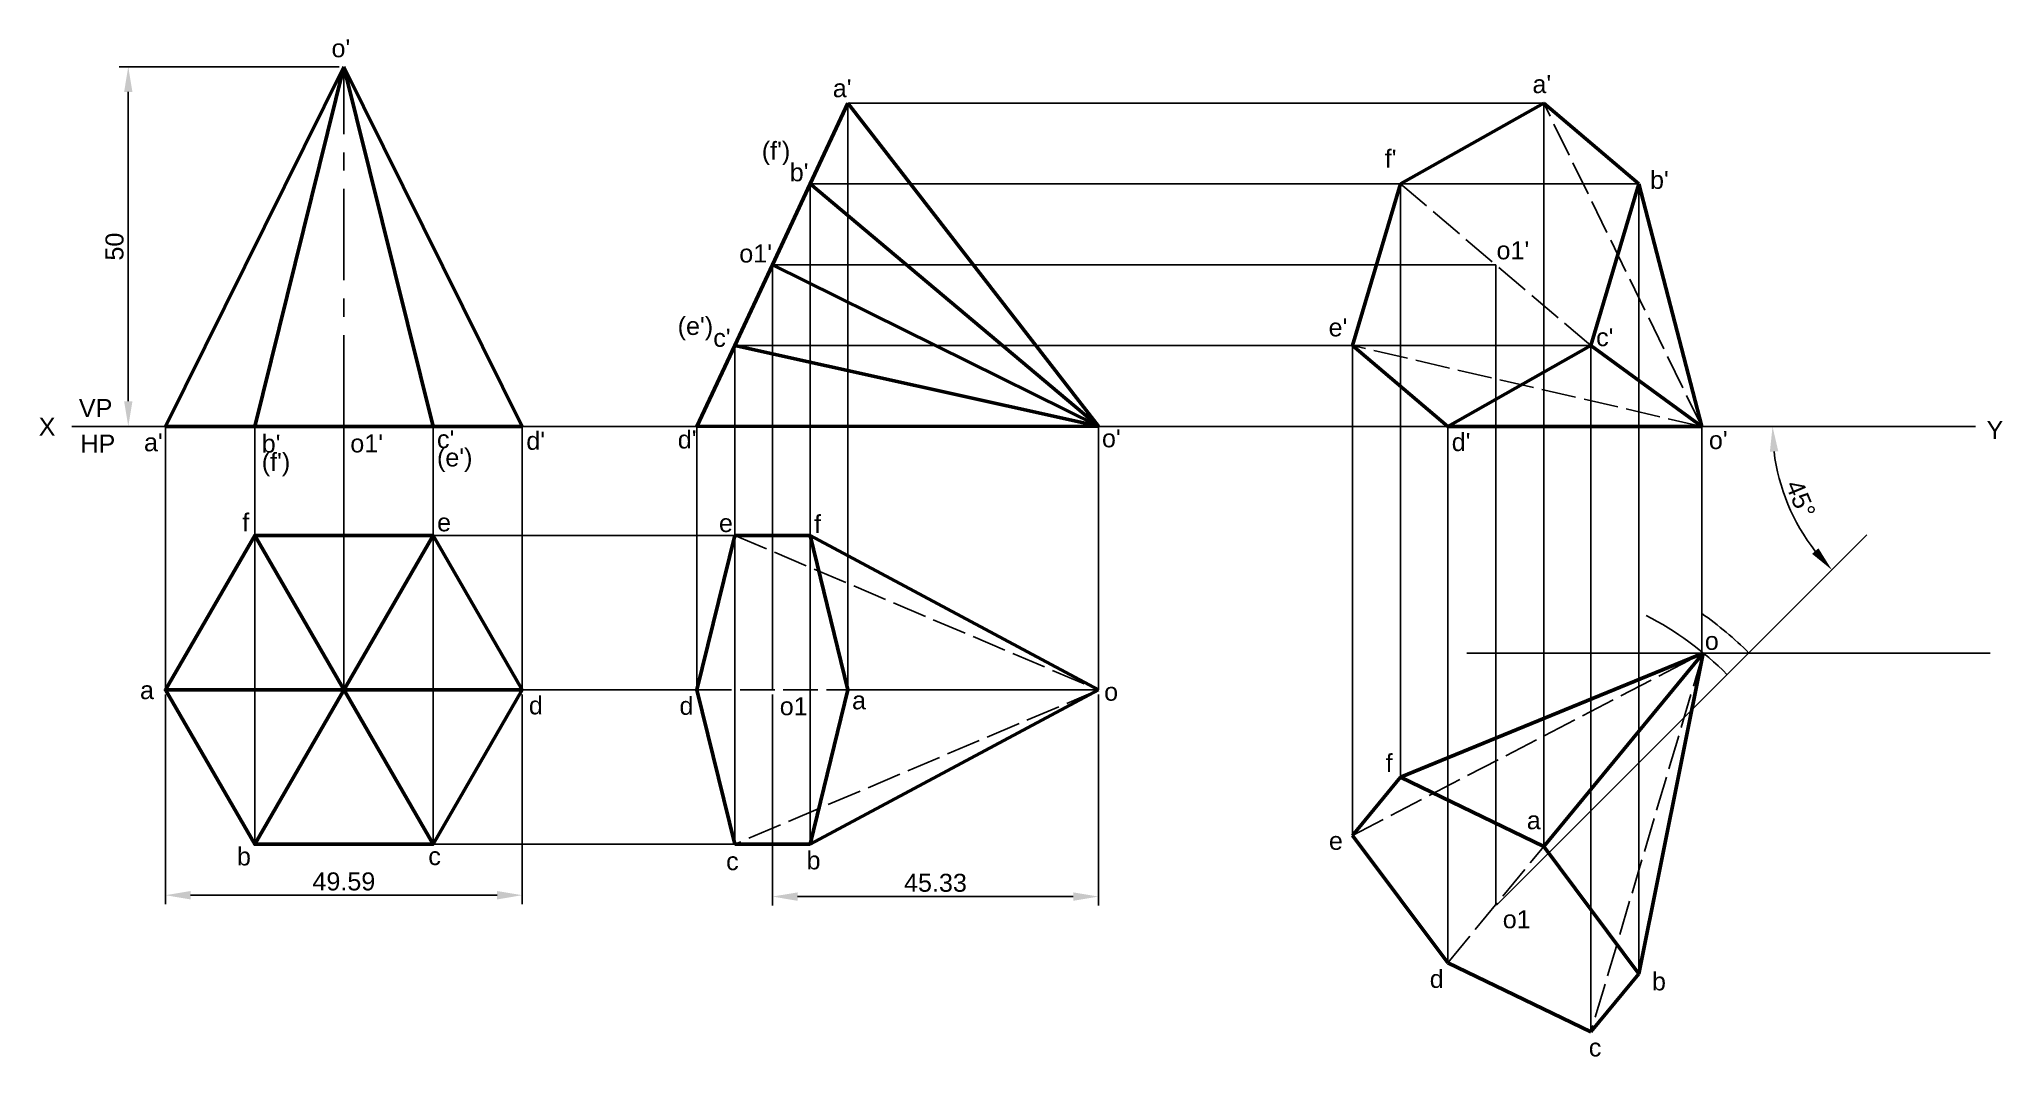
# Paper-space layout 'S_Hex.Py' of a CAD drawing. Header units: millimetres. Extents: x 10 to 283, y 15 to 157.
import ezdxf

# ---------------------------------------------------------------- set-up
doc = ezdxf.new("R2010")
doc.units = ezdxf.units.MM
doc.header["$LTSCALE"] = 0.4
doc.linetypes.add('ACAD_ISO02W100', pattern=[15, 12, -3])
doc.linetypes.add('CENTER', pattern=[50.8, 31.75, -6.35, 6.35, -6.35])
doc.styles.get("Standard").update_dxf_attribs({"font": 'arial.ttf'})
doc.dimstyles.new('ISO-25', dxfattribs={"dimtxt": 2.5, "dimasz": 3.5, "dimexe": 1.25, "dimexo": 0.625, "dimtad": 1, "dimdsep": 46, "dimtxsty": 'Standard', "dimcen": 2.5, "dimadec": 0, "dimazin": 3, "dimtfac": 1, "dimtmove": 0, "dimatfit": 3, "dimfxl": 1, "dimarcsym": 0})

# ---------------------------------------------------------------- blocks, each defined once
blk = doc.blocks.new('*D16')
at = {"color": 0, "lineweight": -2, "transparency": 16777216}
for p, q in [((27.73, 65.84), (27.73, 36.67)), ((77.32, 65.84), (77.32, 36.67)), ((31.23, 37.92), (73.82, 37.92))]:
    blk.add_line(p, q, dxfattribs=at)
at = {"color": 0, "transparency": 16777216}
for points in [[(31.23, 38.5), (31.23, 37.33), (27.73, 37.92)], [(73.82, 38.5), (73.82, 37.33), (77.32, 37.92)]]:
    blk.add_solid(points, dxfattribs=at)
at = {"layer": 'Defpoints', "color": 0, "transparency": 16777216}
for p in [(27.73, 66.47), (77.32, 66.47), (77.32, 37.92)]:
    blk.add_point(p, dxfattribs=at)
at = {"color": 0, "transparency": 16777216, "insert": (52.53, 39.82), "char_height": 2.5, "attachment_point": 5}
blk.add_mtext('49.59', dxfattribs=at)
blk = doc.blocks.new('*D17')
at = {"color": 0, "lineweight": -2, "transparency": 16777216}
for p, q in [((112.1, 65.84), (112.1, 36.48)), ((157.43, 65.84), (157.43, 36.48)), ((115.6, 37.73), (153.93, 37.73))]:
    blk.add_line(p, q, dxfattribs=at)
at = {"color": 0, "transparency": 16777216}
for points in [[(115.6, 38.31), (115.6, 37.14), (112.1, 37.73)], [(153.93, 38.31), (153.93, 37.14), (157.43, 37.73)]]:
    blk.add_solid(points, dxfattribs=at)
at = {"layer": 'Defpoints', "color": 0, "transparency": 16777216}
for p in [(112.1, 66.47), (157.43, 66.47), (157.43, 37.73)]:
    blk.add_point(p, dxfattribs=at)
at = {"color": 0, "transparency": 16777216, "insert": (134.77, 39.63), "char_height": 2.5, "attachment_point": 5}
blk.add_mtext('45.33', dxfattribs=at)
blk = doc.blocks.new('*D31')
at = {"color": 0, "lineweight": -2, "transparency": 16777216}
for p, q in [((51.9, 153.08), (21.31, 153.08)), ((22.56, 149.58), (22.56, 106.58)), ((51.9, 103.08), (21.31, 103.08))]:
    blk.add_line(p, q, dxfattribs=at)
at = {"color": 0, "transparency": 16777216}
for points in [[(21.98, 149.58), (23.14, 149.58), (22.56, 153.08)], [(21.98, 106.58), (23.14, 106.58), (22.56, 103.08)]]:
    blk.add_solid(points, dxfattribs=at)
at = {"layer": 'Defpoints', "color": 0, "transparency": 16777216}
for p in [(52.53, 153.08), (22.56, 103.08), (52.53, 103.08)]:
    blk.add_point(p, dxfattribs=at)
at = {"color": 0, "transparency": 16777216, "insert": (20.66, 128.08), "char_height": 2.5, "attachment_point": 5, "rotation": 90}
blk.add_mtext('50', dxfattribs=at)
blk = doc.blocks.new('*D32')
at = {"color": 0, "lineweight": -2, "transparency": 16777216}
blk.add_arc((279.34, 103.08), 28.21, 187.1139, 217.8861, dxfattribs=at)
at = {"color": 0, "transparency": 16777216}
for points in [[(250.77, 99.55), (251.94, 99.62), (251.14, 103.08)], [(257.52, 86.14), (256.64, 85.37), (259.4, 83.13)]]:
    blk.add_solid(points, dxfattribs=at)
at = {"layer": 'Defpoints', "color": 0, "transparency": 16777216}
for p in [(14.7, 103.08), (279.34, 103.08), (252.1, 95.78), (264.27, 88.01), (212.78, 36.52)]:
    blk.add_point(p, dxfattribs=at)
at = {"color": 0, "transparency": 16777216, "insert": (255.04, 93.01), "char_height": 2.5, "attachment_point": 5, "rotation": 292.5}
blk.add_mtext('45°', dxfattribs=at)

psp = doc.layouts.new('S_Hex.Py')

# ---------------------------------------------------------------- linework, layer by layer
at = {"lineweight": 50}
for p, q in [((27.735, 103.08), (52.53, 153.08)), ((52.53, 153.08), (40.132, 103.08)), ((52.53, 153.08), (77.325, 103.08)), ((64.927, 103.08), (52.53, 153.08)), ((122.579, 148.023), (117.34, 136.787)), ((122.579, 148.023), (157.432, 103.133)), ((199.433, 136.787), (219.331, 148.023)), ((219.331, 148.023), (232.562, 136.787)), ((112.1, 125.551), (117.34, 136.787)), ((157.432, 103.133), (117.34, 136.787)), ((192.765, 114.316), (199.433, 136.787)), ((225.893, 114.316), (232.562, 136.787)), ((232.562, 136.787), (241.304, 103.08)), ((106.861, 114.316), (112.1, 125.551)), ((112.1, 125.551), (157.432, 103.133)), ((101.622, 103.08), (106.861, 114.316)), ((157.432, 103.133), (106.861, 114.316)), ((205.995, 103.08), (192.765, 114.316)), ((225.893, 114.316), (205.995, 103.08)), ((241.304, 103.08), (225.893, 114.316)), ((27.735, 103.08), (40.132, 103.08)), ((40.132, 103.08), (52.53, 103.08)), ((52.53, 103.08), (64.927, 103.08)), ((77.325, 103.08), (64.927, 103.08)), ((157.432, 103.133), (101.622, 103.08)), ((205.995, 103.08), (241.304, 103.08)), ((40.132, 44.992), (64.927, 87.939)), ((40.132, 87.939), (64.927, 44.992)), ((106.861, 87.939), (101.622, 66.465)), ((106.861, 87.939), (117.34, 87.939)), ((117.34, 87.939), (122.579, 66.465)), ((117.34, 87.939), (157.432, 66.465)), ((199.433, 54.323), (241.51, 71.585)), ((219.331, 44.7), (241.51, 71.585)), ((241.51, 71.585), (232.562, 26.994)), ((27.735, 66.465), (77.325, 66.465)), ((101.622, 66.465), (106.861, 44.992)), ((122.579, 66.465), (117.34, 44.992)), ((157.432, 66.465), (117.34, 44.992)), ((192.765, 46.239), (199.433, 54.323)), ((199.433, 54.323), (219.331, 44.7)), ((117.34, 44.992), (106.861, 44.992)), ((192.765, 46.239), (205.995, 28.533)), ((219.331, 44.7), (232.562, 26.994)), ((205.995, 28.533), (225.893, 18.91)), ((232.562, 26.994), (225.893, 18.91))]:
    psp.add_line(p, q, dxfattribs=at)
at = {"linetype": 'CENTER'}
psp.add_line((52.53, 103.08), (52.53, 153.08), dxfattribs=at)
for p, q in [((122.579, 148.023), (122.579, 66.465)), ((122.579, 148.023), (219.331, 148.023)), ((219.331, 148.023), (219.331, 44.7)), ((117.34, 136.787), (117.34, 44.992)), ((117.34, 136.787), (232.562, 136.787)), ((199.433, 54.323), (199.433, 136.787)), ((232.562, 136.787), (225.893, 114.316)), ((232.562, 136.787), (232.562, 26.994)), ((112.1, 125.551), (112.1, 66.465)), ((112.1, 125.551), (212.663, 125.551)), ((212.663, 125.551), (212.663, 36.617)), ((106.861, 114.316), (106.861, 44.992)), ((106.861, 114.316), (225.893, 114.316)), ((192.765, 46.239), (192.765, 114.316)), ((225.893, 114.316), (225.893, 18.91)), ((14.7, 103.08), (279.343, 103.08)), ((27.735, 66.465), (27.735, 103.08)), ((40.132, 44.992), (40.132, 103.08)), ((52.53, 66.465), (52.53, 103.08)), ((64.927, 44.992), (64.927, 103.08)), ((77.325, 66.465), (77.325, 103.08)), ((101.622, 103.08), (101.622, 66.465)), ((157.432, 103.133), (157.432, 66.465)), ((205.995, 28.533), (205.995, 103.08)), ((241.304, 103.08), (241.304, 71.585)), ((241.304, 71.585), (241.304, 103.08)), ((64.927, 87.939), (106.861, 87.939)), ((264.271, 88.007), (212.783, 36.52)), ((281.39, 71.585), (208.646, 71.585)), ((241.51, 71.585), (219.331, 44.7)), ((247.849, 71.585), (281.39, 71.585)), ((77.325, 66.465), (101.622, 66.465)), ((122.579, 66.465), (157.432, 66.465)), ((64.927, 44.992), (106.861, 44.992))]:
    psp.add_line(p, q)
at = {"linetype": 'ACAD_ISO02W100'}
for p, q in [((241.304, 103.08), (219.331, 148.023)), ((225.893, 114.316), (199.433, 136.787)), ((241.304, 103.08), (192.765, 114.316)), ((106.861, 87.939), (157.432, 66.465)), ((192.765, 46.239), (241.51, 71.585)), ((241.51, 71.585), (225.893, 18.91)), ((101.622, 66.465), (122.579, 66.465)), ((157.432, 66.465), (106.861, 44.992)), ((205.995, 28.533), (219.331, 44.7))]:
    psp.add_line(p, q, dxfattribs=at)
at = {"lineweight": 50}
psp.add_lwpolyline([(77.325, 66.465), (64.927, 87.939), (40.132, 87.939), (27.735, 66.465), (40.132, 44.992), (64.927, 44.992)], close=True, dxfattribs=at)
for radius, end in [(45.33, 62.69617), (49.59, 54.88276)]:
    psp.add_arc((212.783, 36.52), radius, 45, end)

# ---------------------------------------------------------------- texts
at = {"char_height": 2.5, "attachment_point": 1}
for s, width, insert in [("o'", 2.43988, (50.811, 156.903)), ("a'", 1.6212, (120.499, 151.352)), ("a'", 3.15773, (217.763, 151.919)), ("(f')", 2.58423, (110.627, 142.657)), ("b'", 5.14752, (114.518, 139.663)), ("f'", 2.47998, (197.231, 141.57)), ("b'", 1.43955, (234.109, 138.602)), ("o1'", 4.00139, (107.5, 128.376)), ("o1'", 2.67043, (212.769, 128.815)), ("(e')", 3.38723, (98.934, 118.301)), ("e'", 3.33883, (189.426, 118.102)), ("c'", 4.15681, (103.881, 116.653)), ("c'", 2.01638, (226.613, 116.74)), ('VP', 3.53411, (15.696, 106.894)), ('X', 2.97789, (10.109, 104.29)), ('Y', 3.96103, (280.888, 103.854)), ('HP', 3.88753, (15.908, 101.95)), ("a'", 1.33788, (24.747, 102.131)), ("b'", 2.45279, (41.114, 101.952)), ("o1'", 2.52753, (53.425, 101.978)), ("c'", 2.93374, (65.476, 102.564)), ("d'", 1.40378, (77.894, 102.339)), ("o'", 4.56034, (157.916, 102.683)), ("d'", 3.28822, (206.543, 102.16)), ("o'", 2.33488, (242.29, 102.439)), ("(f')", 1.96223, (41.114, 99.411)), ("(e')", 2.66294, (65.476, 100.023)), ('f', 2.69993, (38.401, 90.998)), ('e', 1.63927, (65.493, 91.001)), ('e', 2.54057, (104.675, 90.904)), ('f', 2.10587, (117.903, 90.768)), ('o', 1.21122, (241.722, 74.525)), ('a', 4.42781, (24.193, 67.679)), ('d', 2.66777, (78.248, 65.558)), ('d', 1.72915, (99.184, 65.498)), ('a', 2.1074, (123.176, 66.254)), ('o', 1.1593, (158.22, 67.46)), ('o1', 1.99933, (113.126, 65.444)), ('f', 2.31249, (197.359, 57.547)), ('a', 2.35592, (216.976, 49.587)), ('b', 5.2655, (37.666, 44.56)), ('c', 2.55947, (64.27, 44.605)), ('b', 1.78318, (116.854, 44.009)), ('e', 3.34487, (189.471, 46.73)), ('c', 1.62107, (105.669, 43.901)), ('o1', 2.78873, (213.633, 35.825)), ('d', 4.37109, (203.486, 27.534)), ('b', 1.96634, (234.378, 27.189)), ('c', 4.26785, (225.594, 18.002))]:
    psp.add_mtext_dynamic_manual_height_columns(s, width=width, gutter_width=12.5, heights=[0], dxfattribs=dict(at, insert=insert))
at = {"insert": (98.952, 102.52), "char_height": 2.5, "attachment_point": 1}
psp.add_mtext("d'", dxfattribs=at)

# ---------------------------------------------------------------- dimensions: what is measured, and where the dimension line sits
dim = psp.add_linear_dim(base=(22.56, 103.08), p1=(52.53, 153.08), p2=(52.53, 103.08), angle=90, dimstyle='ISO-25')
dim.commit()
dim.dimension.update_dxf_attribs({"geometry": '*D31', "text_midpoint": (20.659, 128.08)})
dim = psp.add_angular_dim_2l(base=(252.097, 95.779), line1=((14.7, 103.08), (279.343, 103.08)), line2=((264.271, 88.007), (212.783, 36.52)), dimstyle='ISO-25')
dim.commit()
dim.dimension.update_dxf_attribs({"geometry": '*D32', "text_midpoint": (255.035, 93.011)})
for base, p1, p2, picture, middle in [((77.325, 37.917), (27.735, 66.465), (77.325, 66.465), '*D16', (52.53, 39.818)), ((157.432, 37.728), (112.1, 66.465), (157.432, 66.465), '*D17', (134.766, 39.63))]:
    dim = psp.add_linear_dim(base=base, p1=p1, p2=p2, dimstyle='ISO-25')
    dim.commit()
    dim.dimension.update_dxf_attribs({"geometry": picture, "text_midpoint": middle})

doc.saveas('drawing.dxf')
